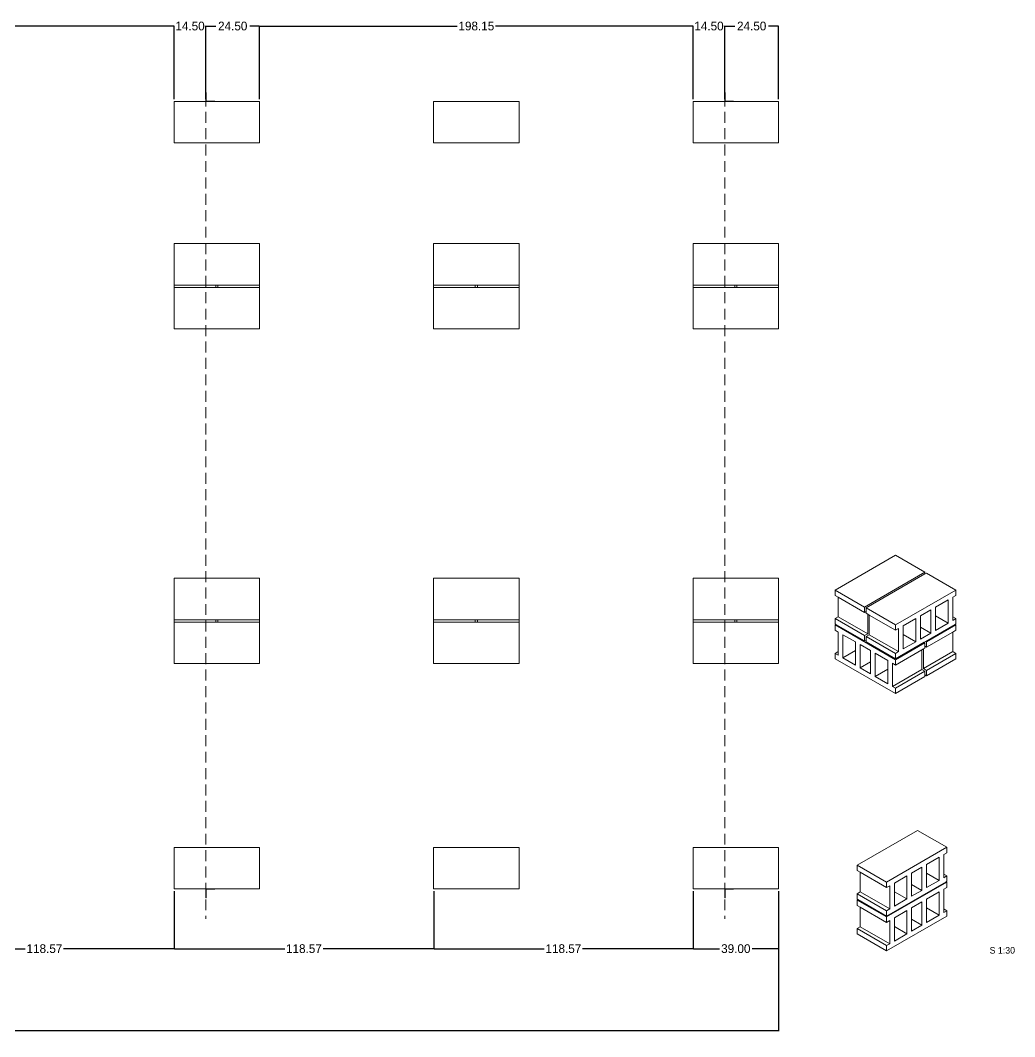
# Model space of a CAD drawing. Header units: inches. Extents: x -450 to 477, y -271 to 194.
# Drawn here: x 22.2 to 476.6, y -270.9 to 193.7 of the extents above; entities that cross this region are included whole.
import ezdxf

# ---------------------------------------------------------------- set-up
doc = ezdxf.new("R2010")
doc.units = ezdxf.units.IN
doc.header["$MEASUREMENT"] = 0
doc.linetypes.add('DASHED2', pattern=[0.375, 0.25, -0.125])
doc.layers.get('0').update_dxf_attribs({"lineweight": 0})
doc.dimstyles.get("Standard").update_dxf_attribs({"dimtxt": 4, "dimasz": 0.18, "dimexe": 0.18, "dimexo": 1, "dimgap": 0.09, "dimtad": 0, "dimtih": 1, "dimtoh": 1, "dimzin": 0, "dimdsep": 46, "dimtxsty": 'Standard', "dimcen": 0.09, "dimadec": 0, "dimazin": 0, "dimtfac": 1, "dimtofl": 0, "dimtmove": 0, "dimatfit": 3, "dimfxl": 1, "dimtolj": 1, "dimtzin": 0, "dimarcsym": 0})

# ---------------------------------------------------------------- blocks, each defined once
blk = doc.blocks.new('*D9')
at = {"color": 0, "lineweight": -2, "transparency": 16777216}
for p, q in [((-26.03, -204.37), (-26.03, -230.87)), ((92.54, -204.37), (92.54, -230.87)), ((-25.85, -230.69), (24.5, -230.69)), ((92.36, -230.69), (42.01, -230.69))]:
    blk.add_line(p, q, dxfattribs=at)
at = {"color": 0, "transparency": 16777216}
for points in [[(-25.85, -230.66), (-25.85, -230.72), (-26.03, -230.69)], [(92.36, -230.66), (92.36, -230.72), (92.54, -230.69)]]:
    blk.add_solid(points, dxfattribs=at)
at = {"layer": 'Defpoints', "color": 0, "transparency": 16777216}
for p in [(-26.03, -203.37), (92.54, -203.37), (92.54, -230.69)]:
    blk.add_point(p, dxfattribs=at)
at = {"color": 0, "transparency": 16777216, "insert": (33.26, -230.69), "char_height": 4, "attachment_point": 5}
blk.add_mtext('\\A1;118.57', dxfattribs=at)
blk = doc.blocks.new('*D10')
at = {"color": 0, "lineweight": -2, "transparency": 16777216}
for p, q in [((92.54, -204.37), (92.54, -230.87)), ((211.12, -204.37), (211.12, -230.87)), ((92.72, -230.69), (143.07, -230.69)), ((210.94, -230.69), (160.59, -230.69))]:
    blk.add_line(p, q, dxfattribs=at)
at = {"color": 0, "transparency": 16777216}
for points in [[(92.72, -230.66), (92.72, -230.72), (92.54, -230.69)], [(210.94, -230.66), (210.94, -230.72), (211.12, -230.69)]]:
    blk.add_solid(points, dxfattribs=at)
at = {"layer": 'Defpoints', "color": 0, "transparency": 16777216}
for p in [(92.54, -203.37), (211.12, -203.37), (211.12, -230.69)]:
    blk.add_point(p, dxfattribs=at)
at = {"color": 0, "transparency": 16777216, "insert": (151.83, -230.69), "char_height": 4, "attachment_point": 5}
blk.add_mtext('\\A1;118.57', dxfattribs=at)
blk = doc.blocks.new('*D11')
at = {"color": 0, "lineweight": -2, "transparency": 16777216}
for p, q in [((211.12, -204.37), (211.12, -230.87)), ((329.69, -204.37), (329.69, -230.87)), ((211.3, -230.69), (261.65, -230.69)), ((329.51, -230.69), (279.16, -230.69))]:
    blk.add_line(p, q, dxfattribs=at)
at = {"color": 0, "transparency": 16777216}
for points in [[(211.3, -230.66), (211.3, -230.72), (211.12, -230.69)], [(329.51, -230.66), (329.51, -230.72), (329.69, -230.69)]]:
    blk.add_solid(points, dxfattribs=at)
at = {"layer": 'Defpoints', "color": 0, "transparency": 16777216}
for p in [(211.12, -203.37), (329.69, -203.37), (329.69, -230.69)]:
    blk.add_point(p, dxfattribs=at)
at = {"color": 0, "transparency": 16777216, "insert": (270.4, -230.69), "char_height": 4, "attachment_point": 5}
blk.add_mtext('\\A1;118.57', dxfattribs=at)
blk = doc.blocks.new('*D12')
at = {"color": 0, "lineweight": -2, "transparency": 16777216}
for p, q in [((329.69, -204.37), (329.69, -230.87)), ((368.69, -204.37), (368.69, -230.87)), ((329.87, -230.69), (341.77, -230.69)), ((368.51, -230.69), (356.61, -230.69))]:
    blk.add_line(p, q, dxfattribs=at)
at = {"color": 0, "transparency": 16777216}
for points in [[(329.87, -230.66), (329.87, -230.72), (329.69, -230.69)], [(368.51, -230.66), (368.51, -230.72), (368.69, -230.69)]]:
    blk.add_solid(points, dxfattribs=at)
at = {"layer": 'Defpoints', "color": 0, "transparency": 16777216}
for p in [(329.69, -203.37), (368.69, -203.37), (368.69, -230.69)]:
    blk.add_point(p, dxfattribs=at)
at = {"color": 0, "transparency": 16777216, "insert": (349.19, -230.69), "char_height": 4, "attachment_point": 5}
blk.add_mtext('\\A1;39.00', dxfattribs=at)
blk = doc.blocks.new('*D14')
at = {"color": 0, "lineweight": -2, "transparency": 16777216}
for p, q in [((-381.75, -204.37), (-381.75, -268.46)), ((368.69, -204.37), (368.69, -268.46)), ((-381.57, -268.28), (-16.29, -268.28)), ((368.51, -268.28), (3.23, -268.28))]:
    blk.add_line(p, q, dxfattribs=at)
at = {"color": 0, "transparency": 16777216}
for points in [[(-381.57, -268.25), (-381.57, -268.31), (-381.75, -268.28)], [(368.51, -268.25), (368.51, -268.31), (368.69, -268.28)]]:
    blk.add_solid(points, dxfattribs=at)
at = {"layer": 'Defpoints', "color": 0, "transparency": 16777216}
for p in [(-381.75, -203.37), (368.69, -203.37), (368.69, -268.28)]:
    blk.add_point(p, dxfattribs=at)
at = {"color": 0, "transparency": 16777216, "insert": (-6.53, -268.28), "char_height": 4, "attachment_point": 5}
blk.add_mtext('\\A1;750.44', dxfattribs=at)
blk = doc.blocks.new('*D32')
at = {"color": 0, "lineweight": -2, "transparency": 16777216}
for p, q in [((-105.6, 157.63), (-105.6, 191.25)), ((-105.42, 191.07), (-15.29, 191.07)), ((92.36, 191.07), (2.23, 191.07)), ((92.54, 157.63), (92.54, 191.25))]:
    blk.add_line(p, q, dxfattribs=at)
at = {"color": 0, "transparency": 16777216}
for points in [[(-105.42, 191.1), (-105.42, 191.04), (-105.6, 191.07)], [(92.36, 191.1), (92.36, 191.04), (92.54, 191.07)]]:
    blk.add_solid(points, dxfattribs=at)
at = {"layer": 'Defpoints', "color": 0, "transparency": 16777216}
for p in [(92.54, 191.07), (-105.6, 156.63), (92.54, 156.63)]:
    blk.add_point(p, dxfattribs=at)
at = {"color": 0, "transparency": 16777216, "insert": (-6.53, 191.07), "char_height": 4, "attachment_point": 5}
blk.add_mtext('\\A1;198.15', dxfattribs=at)
blk = doc.blocks.new('*D33')
at = {"color": 0, "lineweight": -2, "transparency": 16777216}
for p, q in [((92.36, 191.07), (92.18, 191.07)), ((92.54, 157.63), (92.54, 191.25)), ((107.04, 157.63), (107.04, 191.25)), ((107.22, 191.07), (107.4, 191.07))]:
    blk.add_line(p, q, dxfattribs=at)
at = {"color": 0, "transparency": 16777216}
for points in [[(92.36, 191.1), (92.36, 191.04), (92.54, 191.07)], [(107.22, 191.1), (107.22, 191.04), (107.04, 191.07)]]:
    blk.add_solid(points, dxfattribs=at)
at = {"layer": 'Defpoints', "color": 0, "transparency": 16777216}
for p in [(107.04, 191.07), (92.54, 156.63), (107.04, 156.63)]:
    blk.add_point(p, dxfattribs=at)
at = {"color": 0, "transparency": 16777216, "insert": (99.79, 191.07), "char_height": 4, "attachment_point": 5}
blk.add_mtext('\\A1;14.50', dxfattribs=at)
blk = doc.blocks.new('*D34')
at = {"color": 0, "lineweight": -2, "transparency": 16777216}
for p, q in [((107.04, 157.63), (107.04, 191.25)), ((107.22, 191.07), (111.54, 191.07)), ((131.36, 191.07), (127.05, 191.07)), ((131.54, 157.63), (131.54, 191.25))]:
    blk.add_line(p, q, dxfattribs=at)
at = {"color": 0, "transparency": 16777216}
for points in [[(107.22, 191.1), (107.22, 191.04), (107.04, 191.07)], [(131.36, 191.1), (131.36, 191.04), (131.54, 191.07)]]:
    blk.add_solid(points, dxfattribs=at)
at = {"layer": 'Defpoints', "color": 0, "transparency": 16777216}
for p in [(131.54, 191.07), (107.04, 156.63), (131.54, 156.63)]:
    blk.add_point(p, dxfattribs=at)
at = {"color": 0, "transparency": 16777216, "insert": (119.29, 191.07), "char_height": 4, "attachment_point": 5}
blk.add_mtext('\\A1;24.50', dxfattribs=at)
blk = doc.blocks.new('*D35')
at = {"color": 0, "lineweight": -2, "transparency": 16777216}
for p, q in [((131.54, 157.63), (131.54, 191.25)), ((131.72, 191.07), (221.86, 191.07)), ((329.51, 191.07), (239.37, 191.07)), ((329.69, 157.63), (329.69, 191.25))]:
    blk.add_line(p, q, dxfattribs=at)
at = {"color": 0, "transparency": 16777216}
for points in [[(131.72, 191.1), (131.72, 191.04), (131.54, 191.07)], [(329.51, 191.1), (329.51, 191.04), (329.69, 191.07)]]:
    blk.add_solid(points, dxfattribs=at)
at = {"layer": 'Defpoints', "color": 0, "transparency": 16777216}
for p in [(329.69, 191.07), (131.54, 156.63), (329.69, 156.63)]:
    blk.add_point(p, dxfattribs=at)
at = {"color": 0, "transparency": 16777216, "insert": (230.62, 191.07), "char_height": 4, "attachment_point": 5}
blk.add_mtext('\\A1;198.15', dxfattribs=at)
blk = doc.blocks.new('*D36')
at = {"color": 0, "lineweight": -2, "transparency": 16777216}
for p, q in [((329.51, 191.07), (329.33, 191.07)), ((329.69, 157.63), (329.69, 191.25)), ((344.19, 157.63), (344.19, 191.25)), ((344.37, 191.07), (344.55, 191.07))]:
    blk.add_line(p, q, dxfattribs=at)
at = {"color": 0, "transparency": 16777216}
for points in [[(329.51, 191.1), (329.51, 191.04), (329.69, 191.07)], [(344.37, 191.1), (344.37, 191.04), (344.19, 191.07)]]:
    blk.add_solid(points, dxfattribs=at)
at = {"layer": 'Defpoints', "color": 0, "transparency": 16777216}
for p in [(344.19, 191.07), (329.69, 156.63), (344.19, 156.63)]:
    blk.add_point(p, dxfattribs=at)
at = {"color": 0, "transparency": 16777216, "insert": (336.94, 191.07), "char_height": 4, "attachment_point": 5}
blk.add_mtext('\\A1;14.50', dxfattribs=at)
blk = doc.blocks.new('*D37')
at = {"color": 0, "lineweight": -2, "transparency": 16777216}
for p, q in [((344.19, 157.63), (344.19, 191.25)), ((344.37, 191.07), (348.68, 191.07)), ((368.51, 191.07), (364.2, 191.07)), ((368.69, 157.63), (368.69, 191.25))]:
    blk.add_line(p, q, dxfattribs=at)
at = {"color": 0, "transparency": 16777216}
for points in [[(344.37, 191.1), (344.37, 191.04), (344.19, 191.07)], [(368.51, 191.1), (368.51, 191.04), (368.69, 191.07)]]:
    blk.add_solid(points, dxfattribs=at)
at = {"layer": 'Defpoints', "color": 0, "transparency": 16777216}
for p in [(368.69, 191.07), (344.19, 156.63), (368.69, 156.63)]:
    blk.add_point(p, dxfattribs=at)
at = {"color": 0, "transparency": 16777216, "insert": (356.44, 191.07), "char_height": 4, "attachment_point": 5}
blk.add_mtext('\\A1;24.50', dxfattribs=at)

msp = doc.modelspace()

# ---------------------------------------------------------------- hatches: boundary and pattern name
h = msp.add_hatch(color=256)
h.dxf.hatch_style = 1
h.paths.add_polyline_path([(111.044, 156.733), (107.144, 156.733), (107.144, 160.633), (107.044, 160.633), (107.044, 156.633), (111.044, 156.633)])
h = msp.add_hatch(color=256)
h.dxf.hatch_style = 1
h.paths.add_polyline_path([(348.189, 156.733), (344.289, 156.733), (344.289, 160.633), (344.189, 160.633), (344.189, 156.633), (348.189, 156.633)])
h = msp.add_hatch(color=256)
h.dxf.hatch_style = 1
h.paths.add_polyline_path([(111.044, -203.367), (107.044, -203.367), (107.044, -207.367), (107.144, -207.367), (107.144, -203.467), (111.044, -203.467)])
h = msp.add_hatch(color=256)
h.dxf.hatch_style = 1
h.paths.add_polyline_path([(348.189, -203.367), (344.189, -203.367), (344.189, -207.367), (344.289, -207.367), (344.289, -203.467), (348.189, -203.467)])

# ---------------------------------------------------------------- linework, layer by layer
at = {"linetype": 'DASHED2', "ltscale": 20}
for p, q in [((107.044, 181.866), (107.044, -217.106)), ((344.189, 181.866), (344.189, -217.106))]:
    msp.add_line(p, q, dxfattribs=at)
for p, q in [((107.044, 156.633), (107.044, 160.633)), ((107.144, 160.633), (107.044, 160.633)), ((107.144, 156.733), (107.144, 160.633)), ((344.189, 156.633), (344.189, 160.633)), ((344.289, 160.633), (344.189, 160.633)), ((344.289, 156.733), (344.289, 160.633)), ((92.544, 156.633), (92.544, 137.633)), ((92.544, 156.633), (107.044, 156.633)), ((107.044, 156.633), (111.044, 156.633)), ((111.044, 156.733), (107.144, 156.733)), ((111.044, 156.633), (111.044, 156.733)), ((111.044, 156.633), (131.544, 156.633)), ((131.544, 156.633), (131.544, 137.633)), ((211.116, 156.633), (211.116, 137.633)), ((211.116, 156.633), (250.116, 156.633)), ((250.116, 156.633), (250.116, 137.633)), ((329.689, 156.633), (329.689, 137.633)), ((329.689, 156.633), (344.189, 156.633)), ((344.189, 156.633), (348.189, 156.633)), ((348.189, 156.733), (344.289, 156.733)), ((348.189, 156.633), (348.189, 156.733)), ((348.189, 156.633), (368.689, 156.633)), ((368.689, 156.633), (368.689, 137.633)), ((92.544, 137.633), (131.544, 137.633)), ((211.116, 137.633), (250.116, 137.633)), ((329.689, 137.633), (368.689, 137.633)), ((92.544, 91.633), (131.544, 91.633)), ((92.544, 72.633), (92.544, 91.633)), ((131.544, 72.633), (131.544, 91.633)), ((211.116, 91.633), (250.116, 91.633)), ((211.116, 72.633), (211.116, 91.633)), ((250.116, 72.633), (250.116, 91.633)), ((329.689, 91.633), (368.689, 91.633)), ((329.689, 72.633), (329.689, 91.633)), ((368.689, 72.633), (368.689, 91.633)), ((92.544, 71.633), (92.544, 72.633)), ((111.544, 72.633), (92.544, 72.633)), ((92.544, 71.633), (92.544, 52.633)), ((92.544, 71.633), (111.544, 71.633)), ((111.544, 72.633), (111.544, 71.633)), ((112.544, 72.633), (111.544, 72.633)), ((111.544, 71.633), (112.544, 71.633)), ((112.544, 72.633), (112.544, 71.633)), ((112.544, 72.633), (131.544, 72.633)), ((112.544, 71.633), (131.544, 71.633)), ((131.544, 72.633), (131.544, 71.633)), ((131.544, 71.633), (131.544, 52.633)), ((211.116, 71.633), (211.116, 72.633)), ((230.116, 72.633), (211.116, 72.633)), ((211.116, 71.633), (211.116, 52.633)), ((211.116, 71.633), (230.116, 71.633)), ((230.116, 72.633), (230.116, 71.633)), ((231.116, 72.633), (230.116, 72.633)), ((230.116, 71.633), (231.116, 71.633)), ((231.116, 72.633), (231.116, 71.633)), ((231.116, 72.633), (250.116, 72.633)), ((231.116, 71.633), (250.116, 71.633)), ((250.116, 72.633), (250.116, 71.633)), ((250.116, 71.633), (250.116, 52.633)), ((329.689, 71.633), (329.689, 72.633)), ((348.689, 72.633), (329.689, 72.633)), ((329.689, 71.633), (329.689, 52.633)), ((329.689, 71.633), (348.689, 71.633)), ((348.689, 72.633), (348.689, 71.633)), ((349.689, 72.633), (348.689, 72.633)), ((348.689, 71.633), (349.689, 71.633)), ((349.689, 72.633), (349.689, 71.633)), ((349.689, 72.633), (368.689, 72.633)), ((349.689, 71.633), (368.689, 71.633)), ((368.689, 72.633), (368.689, 71.633)), ((368.689, 71.633), (368.689, 52.633)), ((92.544, 52.633), (131.544, 52.633)), ((211.116, 52.633), (250.116, 52.633)), ((329.689, 52.633), (368.689, 52.633)), ((394.614, -66.738), (422.191, -50.816)), ((422.191, -50.816), (435.626, -58.573)), ((408.049, -74.494), (435.626, -58.573)), ((408.756, -74.902), (435.626, -59.389)), ((435.626, -58.573), (435.626, -59.389)), ((435.626, -59.389), (436.333, -58.981)), ((436.333, -58.981), (449.768, -66.738)), ((92.544, -61.367), (131.544, -61.367)), ((92.544, -80.367), (92.544, -61.367)), ((131.544, -80.367), (131.544, -61.367)), ((211.116, -61.367), (250.116, -61.367)), ((211.116, -80.367), (211.116, -61.367)), ((250.116, -80.367), (250.116, -61.367)), ((329.689, -61.367), (368.689, -61.367)), ((329.689, -80.367), (329.689, -61.367)), ((368.689, -80.367), (368.689, -61.367)), ((394.614, -66.738), (408.049, -74.494)), ((394.614, -69.187), (394.614, -66.738)), ((396.028, -70.004), (394.614, -69.187)), ((422.191, -82.659), (449.768, -66.738)), ((448.354, -70.004), (449.768, -69.187)), ((449.768, -66.738), (449.768, -69.187)), ((396.028, -78.985), (396.028, -70.004)), ((408.049, -76.944), (396.028, -70.004)), ((446.233, -71.228), (440.458, -74.562)), ((446.233, -71.228), (446.233, -81.843)), ((448.354, -70.004), (448.354, -78.985)), ((408.049, -76.944), (408.049, -74.494)), ((408.756, -76.535), (408.049, -76.944)), ((408.756, -74.902), (422.191, -82.659)), ((408.756, -76.535), (408.756, -74.902)), ((408.756, -77.352), (408.756, -76.535)), ((409.463, -77.76), (408.756, -77.352)), ((409.463, -86.742), (409.463, -77.76)), ((410.17, -78.168), (409.463, -77.76)), ((410.17, -87.15), (410.17, -78.168)), ((422.191, -85.109), (410.17, -78.168)), ((438.337, -75.787), (433.623, -78.509)), ((433.623, -83.68), (433.623, -78.509)), ((438.337, -75.787), (438.337, -86.401)), ((440.458, -78.509), (440.458, -74.562)), ((446.233, -81.843), (440.458, -78.509)), ((440.458, -85.177), (440.458, -78.509)), ((92.544, -81.367), (92.544, -80.367)), ((111.544, -80.367), (92.544, -80.367)), ((92.544, -81.367), (92.544, -100.367)), ((92.544, -81.367), (111.544, -81.367)), ((111.544, -80.367), (111.544, -81.367)), ((112.544, -80.367), (111.544, -80.367)), ((111.544, -81.367), (112.544, -81.367)), ((112.544, -80.367), (112.544, -81.367)), ((112.544, -80.367), (131.544, -80.367)), ((112.544, -81.367), (131.544, -81.367)), ((131.544, -80.367), (131.544, -81.367)), ((131.544, -81.367), (131.544, -100.367)), ((211.116, -81.367), (211.116, -80.367)), ((230.116, -80.367), (211.116, -80.367)), ((211.116, -81.367), (211.116, -100.367)), ((211.116, -81.367), (230.116, -81.367)), ((230.116, -80.367), (230.116, -81.367)), ((231.116, -80.367), (230.116, -80.367)), ((230.116, -81.367), (231.116, -81.367)), ((231.116, -80.367), (231.116, -81.367)), ((231.116, -80.367), (250.116, -80.367)), ((231.116, -81.367), (250.116, -81.367)), ((250.116, -80.367), (250.116, -81.367)), ((250.116, -81.367), (250.116, -100.367)), ((329.689, -81.367), (329.689, -80.367)), ((348.689, -80.367), (329.689, -80.367)), ((329.689, -81.367), (329.689, -100.367)), ((329.689, -81.367), (348.689, -81.367)), ((348.689, -80.367), (348.689, -81.367)), ((349.689, -80.367), (348.689, -80.367)), ((348.689, -81.367), (349.689, -81.367)), ((349.689, -80.367), (349.689, -81.367)), ((349.689, -80.367), (368.689, -80.367)), ((349.689, -81.367), (368.689, -81.367)), ((368.689, -80.367), (368.689, -81.367)), ((368.689, -81.367), (368.689, -100.367)), ((396.028, -78.985), (394.614, -79.801)), ((394.614, -82.251), (394.614, -79.801)), ((408.049, -87.558), (394.614, -79.801)), ((394.614, -82.251), (394.967, -82.455)), ((394.967, -82.455), (394.614, -82.659)), ((394.614, -82.659), (422.191, -98.581)), ((394.614, -85.109), (394.614, -82.659)), ((394.967, -82.455), (408.049, -90.008)), ((409.463, -86.742), (396.028, -78.985)), ((422.191, -85.109), (422.191, -82.659)), ((431.501, -79.733), (425.727, -83.067)), ((425.727, -87.014), (425.727, -83.067)), ((431.501, -79.733), (431.501, -90.348)), ((449.415, -82.455), (435.98, -90.212)), ((449.768, -82.659), (436.333, -90.416)), ((440.458, -85.177), (446.233, -81.843)), ((449.768, -79.801), (448.354, -78.985)), ((448.354, -78.985), (448.354, -80.618)), ((449.768, -79.801), (448.354, -80.618)), ((449.768, -82.251), (449.415, -82.455)), ((449.415, -82.455), (449.768, -82.659)), ((449.768, -79.801), (449.768, -82.251)), ((449.768, -82.659), (449.768, -85.109)), ((396.028, -85.925), (394.614, -85.109)), ((396.028, -94.907), (396.028, -85.925)), ((398.149, -97.764), (398.149, -87.15)), ((403.924, -90.484), (398.149, -87.15)), ((409.463, -86.742), (408.049, -87.558)), ((408.049, -90.008), (408.049, -87.558)), ((410.17, -87.15), (408.756, -87.966)), ((422.191, -95.723), (408.756, -87.966)), ((408.756, -89.599), (408.756, -87.966)), ((423.605, -94.907), (410.17, -87.15)), ((423.605, -84.292), (422.191, -85.109)), ((423.605, -94.907), (423.605, -84.292)), ((431.501, -90.348), (425.727, -87.014)), ((425.727, -93.682), (425.727, -87.014)), ((438.337, -86.401), (433.623, -83.68)), ((433.623, -89.123), (433.623, -83.68)), ((433.623, -89.123), (438.337, -86.401)), ((436.333, -92.865), (448.354, -85.925)), ((448.354, -85.925), (449.768, -85.109)), ((448.354, -85.925), (448.354, -94.907)), ((403.924, -90.484), (403.924, -94.43)), ((406.045, -102.323), (406.045, -91.709)), ((410.759, -94.43), (406.045, -91.709)), ((408.756, -89.599), (408.049, -90.008)), ((408.756, -90.416), (408.756, -89.599)), ((408.756, -90.416), (422.191, -98.173)), ((435.273, -90.62), (422.191, -98.173)), ((435.626, -90.824), (422.191, -98.581)), ((425.727, -93.682), (431.501, -90.348)), ((435.98, -90.212), (435.273, -90.62)), ((435.273, -90.62), (435.626, -90.824)), ((435.626, -90.824), (435.626, -92.457)), ((435.626, -92.457), (436.333, -92.865)), ((435.626, -92.457), (435.626, -93.274)), ((435.98, -90.212), (436.333, -90.416)), ((436.333, -90.416), (436.333, -92.865)), ((394.614, -95.723), (396.028, -94.907)), ((394.614, -98.173), (394.614, -95.723)), ((396.028, -96.54), (394.614, -95.723)), ((396.028, -96.54), (396.028, -94.907)), ((398.149, -97.764), (403.924, -94.43)), ((403.924, -94.43), (403.924, -101.098)), ((410.759, -94.43), (410.759, -99.602)), ((412.881, -106.27), (412.881, -95.655)), ((418.656, -98.989), (412.881, -95.655)), ((422.191, -101.03), (434.212, -94.09)), ((423.605, -94.907), (422.191, -95.723)), ((422.191, -98.173), (422.191, -95.723)), ((434.212, -94.09), (434.919, -93.682)), ((434.212, -94.09), (434.212, -103.072)), ((434.919, -93.682), (435.626, -93.274)), ((434.919, -93.682), (434.919, -102.663)), ((434.919, -102.663), (448.354, -94.907)), ((436.333, -103.48), (449.768, -95.723)), ((449.768, -95.723), (448.354, -94.907)), ((449.768, -95.723), (449.768, -98.173)), ((92.544, -100.367), (131.544, -100.367)), ((211.116, -100.367), (250.116, -100.367)), ((329.689, -100.367), (368.689, -100.367)), ((422.191, -114.094), (394.614, -98.173)), ((398.149, -97.764), (403.924, -101.098)), ((406.045, -102.323), (410.759, -99.602)), ((410.759, -99.602), (410.759, -105.045)), ((418.656, -98.989), (418.656, -102.936)), ((420.777, -100.214), (420.777, -110.828)), ((420.777, -100.214), (422.191, -101.03)), ((422.191, -98.581), (422.191, -101.03)), ((449.768, -98.173), (436.333, -105.929)), ((406.045, -102.323), (410.759, -105.045)), ((412.881, -106.27), (418.656, -102.936)), ((412.881, -106.27), (418.656, -109.604)), ((418.656, -102.936), (418.656, -109.604)), ((420.777, -110.828), (434.212, -103.072)), ((422.191, -111.645), (435.626, -103.888)), ((435.626, -106.338), (422.191, -114.094)), ((435.626, -103.888), (434.212, -103.072)), ((436.333, -103.48), (434.919, -102.663)), ((435.626, -103.888), (435.626, -105.521)), ((436.333, -105.929), (435.626, -105.521)), ((435.626, -105.521), (435.626, -106.338)), ((436.333, -103.48), (436.333, -105.929)), ((422.191, -111.645), (420.777, -110.828)), ((422.191, -111.645), (422.191, -114.094)), ((404.667, -192.516), (432.244, -176.594)), ((432.244, -176.594), (445.679, -184.351)), ((92.544, -184.367), (92.544, -203.367)), ((92.544, -184.367), (131.544, -184.367)), ((131.544, -184.367), (131.544, -203.367)), ((211.116, -184.367), (211.116, -203.367)), ((211.116, -184.367), (250.116, -184.367)), ((250.116, -184.367), (250.116, -203.367)), ((329.689, -184.367), (329.689, -203.367)), ((329.689, -184.367), (368.689, -184.367)), ((368.689, -184.367), (368.689, -203.367)), ((418.102, -200.273), (445.679, -184.351)), ((445.679, -184.351), (445.679, -186.801)), ((442.143, -188.842), (436.368, -192.176)), ((442.143, -188.842), (442.143, -199.456)), ((444.264, -187.617), (445.679, -186.801)), ((444.264, -187.617), (444.264, -196.599)), ((404.667, -192.516), (418.102, -200.273)), ((404.667, -194.966), (404.667, -192.516)), ((406.081, -195.782), (404.667, -194.966)), ((434.247, -193.401), (429.533, -196.122)), ((434.247, -193.401), (434.247, -204.015)), ((436.368, -196.122), (436.368, -192.176)), ((406.081, -204.763), (406.081, -195.782)), ((418.102, -202.722), (406.081, -195.782)), ((427.412, -197.347), (421.637, -200.681)), ((427.412, -197.347), (427.412, -207.961)), ((429.533, -201.293), (429.533, -196.122)), ((442.143, -199.456), (436.368, -196.122)), ((436.368, -202.79), (436.368, -196.122)), ((436.368, -202.79), (442.143, -199.456)), ((445.679, -197.415), (444.264, -196.599)), ((444.264, -196.599), (444.264, -198.231)), ((445.679, -197.415), (444.264, -198.231)), ((445.679, -197.415), (445.679, -199.864)), ((92.544, -203.367), (107.044, -203.367)), ((107.044, -203.367), (107.044, -207.367)), ((111.044, -203.367), (107.044, -203.367)), ((111.044, -203.467), (107.144, -203.467)), ((107.144, -203.467), (107.144, -207.367)), ((111.044, -203.367), (111.044, -203.467)), ((111.044, -203.367), (131.544, -203.367)), ((211.116, -203.367), (250.116, -203.367)), ((329.689, -203.367), (344.189, -203.367)), ((344.189, -203.367), (344.189, -207.367)), ((348.189, -203.367), (344.189, -203.367)), ((348.189, -203.467), (344.289, -203.467)), ((344.289, -203.467), (344.289, -207.367)), ((348.189, -203.367), (348.189, -203.467)), ((348.189, -203.367), (368.689, -203.367)), ((445.325, -200.069), (418.102, -215.786)), ((418.102, -216.194), (445.679, -200.273)), ((418.102, -202.722), (418.102, -200.273)), ((419.516, -201.906), (418.102, -202.722)), ((419.516, -212.52), (419.516, -201.906)), ((421.637, -204.627), (421.637, -200.681)), ((434.247, -204.015), (429.533, -201.293)), ((429.533, -206.737), (429.533, -201.293)), ((429.533, -206.737), (434.247, -204.015)), ((444.264, -203.539), (445.679, -202.722)), ((444.264, -203.539), (444.264, -212.52)), ((445.679, -199.864), (445.325, -200.069)), ((445.325, -200.069), (445.679, -200.273)), ((445.679, -200.273), (445.679, -202.722)), ((107.144, -207.367), (107.044, -207.367)), ((344.289, -207.367), (344.189, -207.367)), ((406.081, -204.763), (404.667, -205.58)), ((404.667, -208.029), (404.667, -205.58)), ((418.102, -213.337), (404.667, -205.58)), ((404.667, -208.029), (405.02, -208.234)), ((404.667, -208.438), (405.02, -208.234)), ((404.667, -208.438), (418.102, -216.194)), ((404.667, -210.887), (404.667, -208.438)), ((405.02, -208.234), (418.102, -215.786)), ((419.516, -212.52), (406.081, -204.763)), ((427.412, -207.961), (421.637, -204.627)), ((421.637, -211.295), (421.637, -204.627)), ((421.637, -211.295), (427.412, -207.961)), ((442.143, -204.763), (436.368, -208.097)), ((436.368, -212.044), (436.368, -208.097)), ((442.143, -204.763), (442.143, -215.378)), ((406.081, -211.704), (404.667, -210.887)), ((406.081, -220.685), (406.081, -211.704)), ((418.102, -218.644), (406.081, -211.704)), ((419.516, -212.52), (418.102, -213.337)), ((418.102, -215.786), (418.102, -213.337)), ((427.412, -213.269), (421.637, -216.603)), ((427.412, -213.269), (427.412, -223.883)), ((434.247, -209.322), (429.533, -212.044)), ((429.533, -217.215), (429.533, -212.044)), ((434.247, -209.322), (434.247, -219.937)), ((442.143, -215.378), (436.368, -212.044)), ((436.368, -218.712), (436.368, -212.044)), ((445.679, -213.337), (444.264, -212.52)), ((444.264, -212.52), (444.264, -214.153)), ((445.679, -213.337), (444.264, -214.153)), ((445.679, -213.337), (445.679, -215.786)), ((445.679, -215.786), (418.102, -231.708)), ((418.102, -218.644), (418.102, -216.194)), ((419.516, -217.827), (418.102, -218.644)), ((419.516, -228.442), (419.516, -217.827)), ((421.637, -220.549), (421.637, -216.603)), ((434.247, -219.937), (429.533, -217.215)), ((429.533, -222.658), (429.533, -217.215)), ((436.368, -218.712), (442.143, -215.378)), ((406.081, -220.685), (404.667, -221.502)), ((404.667, -223.951), (404.667, -221.502)), ((418.102, -229.258), (404.667, -221.502)), ((419.516, -228.442), (406.081, -220.685)), ((427.412, -223.883), (421.637, -220.549)), ((421.637, -227.217), (421.637, -220.549)), ((429.533, -222.658), (434.247, -219.937)), ((404.667, -223.951), (418.102, -231.708)), ((421.637, -227.217), (427.412, -223.883)), ((419.516, -228.442), (418.102, -229.258)), ((418.102, -231.708), (418.102, -229.258))]:
    msp.add_line(p, q)

# ---------------------------------------------------------------- texts
msp.add_text('S 1:30', height=3).set_placement((465.179, -232.935))

# ---------------------------------------------------------------- dimensions: what is measured, and where the dimension line sits
for base, p1, p2, picture, middle in [((92.5436, 191.0701), (-105.6015, 156.6326), (92.5436, 156.6326), '*D32', (-6.5289, 191.0701)), ((107.044, 191.07), (92.544, 156.633), (107.044, 156.633), '*D33', (99.794, 191.07)), ((131.544, 191.07), (107.044, 156.633), (131.544, 156.633), '*D34', (119.294, 191.07)), ((329.6887, 191.0701), (131.5436, 156.6326), (329.6887, 156.6326), '*D35', (230.6162, 191.0701)), ((344.189, 191.07), (329.689, 156.633), (344.189, 156.633), '*D36', (336.939, 191.07)), ((368.689, 191.07), (344.189, 156.633), (368.689, 156.633), '*D37', (356.439, 191.07)), ((92.544, -230.688), (-26.029, -203.367), (92.544, -203.367), '*D9', (33.257, -230.688)), ((211.116, -230.688), (92.544, -203.367), (211.116, -203.367), '*D10', (151.83, -230.688)), ((329.689, -230.688), (211.116, -203.367), (329.689, -203.367), '*D11', (270.402, -230.688)), ((368.689, -230.688), (329.689, -203.367), (368.689, -203.367), '*D12', (349.189, -230.688))]:
    dim = msp.add_linear_dim(base=base, p1=p1, p2=p2, dimstyle='Standard', override={"dimtmove": 1})
    dim.commit()
    dim.dimension.update_dxf_attribs({"geometry": picture, "text_midpoint": middle})
dim = msp.add_linear_dim(base=(368.689, -268.285), p1=(-381.747, -203.367), p2=(368.689, -203.367), dimstyle='Standard')
dim.commit()
dim.dimension.update_dxf_attribs({"geometry": '*D14', "text_midpoint": (-6.529, -268.285)})

doc.saveas('drawing.dxf')
